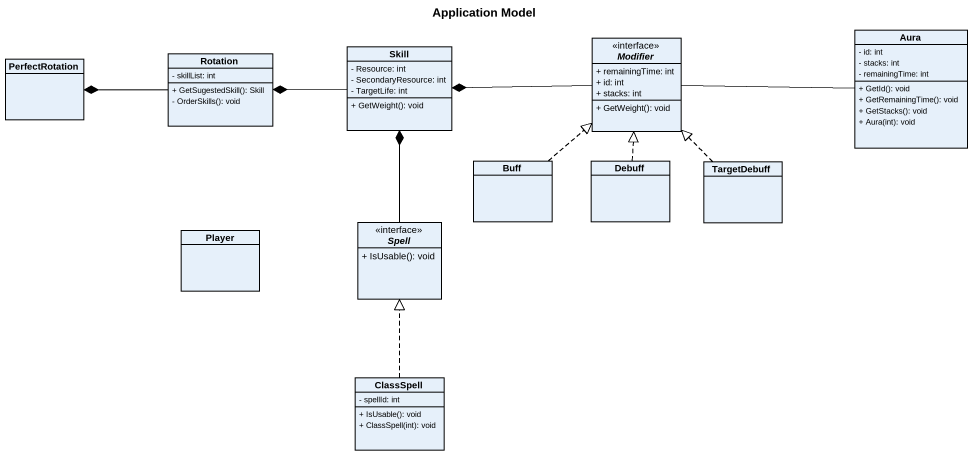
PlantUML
@startuml
title Application Model
hide circle
hide empty members
skinparam classAttributeIconSize 0
class Skill {
  - Resource: int
  - SecondaryResource: int
  - TargetLife: int
  + GetWeight(): void
}
interface Modifier {
  + remainingTime: int
  + id: int
  + stacks: int
  + GetWeight(): void
}
class Aura {
  - id: int
  - stacks: int
  - remainingTime: int
  + GetId(): void
  + GetRemainingTime(): void
  + GetStacks(): void
  + Aura(int): void
}
class PerfectRotation
class Rotation {
  - skillList: int
  + GetSugestedSkill(): Skill
  - OrderSkills(): void
}
class Buff
class Debuff
class TargetDebuff
class Player
interface Spell {
  + IsUsable(): void
}
class ClassSpell {
  - spellId: int
  + IsUsable(): void
  + ClassSpell(int): void
}
Skill -left-* Rotation
Modifier -left-* Skill
Modifier -right- Aura
Rotation -left-* PerfectRotation
Buff .up.|> Modifier
Debuff .up.|> Modifier
TargetDebuff .up.|> Modifier
Spell -up-* Skill
ClassSpell .up.|> Spell
@enduml
